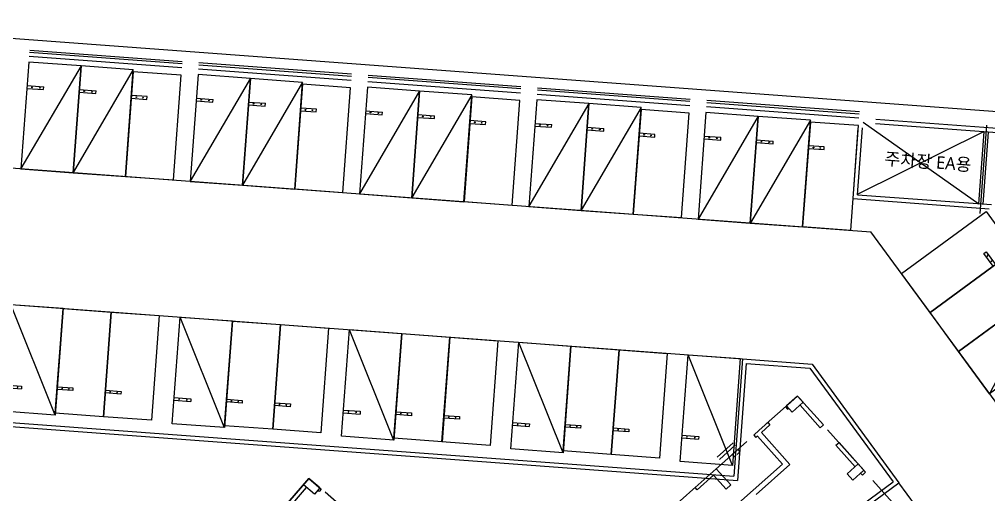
# Model space of a CAD drawing. Header units: millimetres. Extents: x 75184266 to 76346726, y -35077925 to -33679385.
# Drawn here: x 75363030 to 75409275, y -34512446 to -34489801 of the extents above; entities that cross this region are included whole.
import ezdxf
from ezdxf.enums import TextEntityAlignment as Align

# ---------------------------------------------------------------- set-up
doc = ezdxf.new("R2010")
doc.units = ezdxf.units.MM
doc.header["$LTSCALE"] = 50
doc.header["$MEASUREMENT"] = 0
doc.linetypes.add('HIDDEN2', pattern=[0.1875, 0.125, -0.0625])
doc.linetypes.add('XR-지하3층$0$H', pattern=[1.3, 0.8, -0.5])
doc.layers.add('XR-지하3층$0$일반주차', color=8, linetype='CONTINUOUS')
doc.layers.add('XR-지하3층$0$확장형주차', color=8, linetype='CONTINUOUS')
doc.layers.add('건축', color=8, linetype='CONTINUOUS', plot=False)
doc.layers.add('유도관제-주차면B2', color=7, linetype='CONTINUOUS', lineweight=100)
doc.styles.add('XR-지하3층$0$맑은고딕', font='')
doc.styles.get('XR-지하3층$0$맑은고딕').set_extended_font_data('Malgun Gothic')

# ---------------------------------------------------------------- blocks, each defined once
blk = doc.blocks.new('XR-지하3층$0$일반형 주차')
at = {"layer": 'XR-지하3층$0$일반주차'}
for p, q in [((750, 3865), (0, 3865)), ((0, 3735), (750, 3735)), ((750, 3735), (750, 3865))]:
    blk.add_line(p, q, dxfattribs=at)
blk.add_lwpolyline([(2300, 5000), (0, 5000), (0, 0), (2300, 0)], close=True, dxfattribs=at)
for centre in [(238, 3800), (563, 3800)]:
    blk.add_circle(centre, 17.5, dxfattribs=at)
blk = doc.blocks.new('XR-지하3층$0$확장형 주차')
at = {"layer": 'XR-지하3층$0$확장형주차', "color": 7}
for p, q in [((0, 3965), (800, 3965)), ((0, 3835), (800, 3835)), ((800, 3835), (800, 3965))]:
    blk.add_line(p, q, dxfattribs=at)
blk.add_lwpolyline([(2500, 5100), (0, 0)], dxfattribs=at)
blk.add_lwpolyline([(2500, 5091), (0, 5091), (0, -9), (2500, -9)], close=True, dxfattribs=at)
for centre in [(238, 3900), (613, 3900)]:
    blk.add_circle(centre, 17.5, dxfattribs=at)

msp = doc.modelspace()

# ---------------------------------------------------------------- linework, layer by layer
at = {"layer": '건축', "ltscale": 1000}
for p, q in [((75436058, -34496155), (75350391, -34489801)), ((75370801, -34491817), (75363521, -34491277)), ((75378878, -34492416), (75371598, -34491876)), ((75386956, -34493015), (75379676, -34492475)), ((75395034, -34493614), (75387754, -34493074)), ((75403112, -34494213), (75395832, -34493673))]:
    msp.add_line(p, q, dxfattribs=at)
at = {"layer": '건축', "ltscale": 100}
for p, q in [((75370793, -34491916), (75363513, -34491376)), ((75370778, -34492116), (75363498, -34491576)), ((75378856, -34492715), (75371576, -34492175)), ((75378871, -34492515), (75371591, -34491975)), ((75386934, -34493314), (75379654, -34492774)), ((75386949, -34493115), (75379669, -34492575)), ((75395027, -34493714), (75387747, -34493174)), ((75395012, -34493913), (75387732, -34493373)), ((75403104, -34494313), (75395824, -34493773)), ((75403090, -34494512), (75395810, -34493972)), ((75411167, -34495111), (75403887, -34494571)), ((75402806, -34498338), (75403056, -34494961)), ((75403020, -34498154), (75403256, -34494976)), ((75411153, -34495311), (75403873, -34494771)), ((75408812, -34498583), (75409066, -34495156)), ((75409012, -34498598), (75409266, -34495171)), ((75402806, -34498338), (75409308, -34498821)), ((75403020, -34498154), (75409415, -34498628))]:
    msp.add_line(p, q, dxfattribs=at)
at = {"layer": '건축', "ltscale": 0.5}
for p, q in [((75403293, -34494703), (75408812, -34498583)), ((75409024, -34495153), (75403039, -34498130)), ((75408877, -34499058), (75409190, -34494839)), ((75397526, -34505982), (75397112, -34511567)), ((75397711, -34506196), (75397296, -34511781)), ((75397526, -34505982), (75400848, -34506229)), ((75397711, -34506196), (75400741, -34506421)), ((75400848, -34506229), (75404994, -34511884)), ((75400741, -34506421), (75404715, -34511841)), ((75360583, -34508857), (75397112, -34511567)), ((75360642, -34509062), (75397296, -34511781)), ((75397089, -34509984, 0), (75396328, -34510663, 0)), ((75397189, -34510096, 0), (75396428, -34510775, 0)), ((75397779, -34516926), (75404715, -34511841)), ((75397897, -34517087), (75404994, -34511884))]:
    msp.add_line(p, q, dxfattribs=at)
at = {"layer": '건축'}
for p, q in [((75352582, -34496131), (75403662, -34499919)), ((75435616, -34543503), (75403662, -34499919)), ((75353724, -34502733), (75397526, -34505982)), ((75399675, -34508182), (75400160, -34507749)), ((75400160, -34507749), (75400326, -34507935)), ((75399578, -34508268), (75399678, -34508380)), ((75398742, -34509014), (75398842, -34509126)), ((75398332, -34509380), (75398071, -34509613)), ((75401242, -34509262), (75401391, -34509129)), ((75401242, -34509262), (75401391, -34509129)), ((75398071, -34509613), (75398171, -34509725)), ((75401988, -34510098), (75402137, -34509965)), ((75397348, -34512859), (75399437, -34510994)), ((75398186, -34512446), (75399790, -34511014)), ((75402527, -34511453), (75403050, -34510987)), ((75402794, -34511751), (75403316, -34511285)), ((75403149, -34511099), (75403316, -34511285)), ((75376843, -34511671), (75376679, -34511860)), ((75377335, -34512095), (75376843, -34511671)), ((75403253, -34511515), (75403402, -34511382)), ((75377434, -34512180), (75377336, -34512294)), ((75395373, -34512222), (75395273, -34512110)), ((75408069, -34516078), (75404994, -34511884))]:
    msp.add_line(p, q, dxfattribs=at)
at = {"layer": '건축', "linetype": 'HIDDEN2', "ltscale": 30}
for q in [(75397041, -34510532), (75397410, -34510404)]:
    msp.add_line((75397310, -34510292), q, dxfattribs=at)
at = {"layer": '건축', "linetype": 'XR-지하3층$0$H', "ltscale": 50}
for points in [[(75407254, -34515698), (75400160, -34507749), (75393057, -34514088)], [(75384055, -34517885), (75376843, -34511671), (75376843, -34511671), (75369887, -34519743)]]:
    msp.add_lwpolyline(points, dxfattribs=at)
at = {"layer": '건축'}
for points in [[(75400160, -34507749), (75399578, -34508268)], [(75401391, -34509129), (75400160, -34507749)], [(75399678, -34508380), (75399737, -34508327)], [(75401242, -34509262), (75400277, -34508180)], [(75398742, -34509014), (75398332, -34509380)], [(75398432, -34509492), (75398842, -34509126)], [(75399790, -34511014), (75398432, -34509492)], [(75398245, -34509659), (75398171, -34509725)], [(75399437, -34510994), (75398245, -34509659)], [(75403402, -34511382), (75402137, -34509965)], [(75402900, -34511120), (75401988, -34510098)], [(75396973, -34511987), (75396280, -34511211), (75395273, -34512110)], [(75375635, -34513072), (75376843, -34511671)], [(75376843, -34511671), (75377434, -34512180)], [(75396156, -34511523), (75395373, -34512222)], [(75396749, -34512187), (75396156, -34511523)], [(75402794, -34511751), (75402527, -34511453)], [(75403253, -34511515), (75403167, -34511418)], [(75375787, -34513203), (75376733, -34512104)], [(75377336, -34512294), (75377275, -34512241)], [(75396749, -34512187), (75396973, -34511987)]]:
    msp.add_lwpolyline(points, dxfattribs=at)
for points in [[(75400160, -34507749), (75399637, -34508215), (75399904, -34508513), (75400426, -34508047)], [(75403050, -34510987), (75402527, -34511453), (75402794, -34511751), (75403316, -34511285)], [(75376843, -34511671), (75377373, -34512128), (75377112, -34512431), (75376582, -34511974)]]:
    msp.add_lwpolyline(points, close=True, dxfattribs=at)
at = {"layer": '건축', "linetype": 'HIDDEN2', "ltscale": 30}
for points in [[(75397410, -34510404), (75397141, -34510644)], [(75397041, -34510532), (75397141, -34510644)]]:
    msp.add_lwpolyline(points, dxfattribs=at)
at = {"layer": '건축', "ltscale": 0.5}
msp.add_lwpolyline([(75403092, -34511485), (75403316, -34511285)], dxfattribs=at)

# ---------------------------------------------------------------- block references
at = {"layer": '유도관제-주차면B2', "rotation": 355.7567788669111}
for name, p in [('XR-지하3층$0$확장형 주차', (75363103, -34496911)), ('XR-지하3층$0$확장형 주차', (75365596, -34497096)), ('XR-지하3층$0$일반형 주차', (75368089, -34497281)), ('XR-지하3층$0$확장형 주차', (75371180, -34497510)), ('XR-지하3층$0$확장형 주차', (75373674, -34497695)), ('XR-지하3층$0$일반형 주차', (75376167, -34497880)), ('XR-지하3층$0$확장형 주차', (75379258, -34498109)), ('XR-지하3층$0$확장형 주차', (75381751, -34498294)), ('XR-지하3층$0$일반형 주차', (75384244, -34498479)), ('XR-지하3층$0$확장형 주차', (75387336, -34498708)), ('XR-지하3층$0$확장형 주차', (75389829, -34498893)), ('XR-지하3층$0$일반형 주차', (75392322, -34499078)), ('XR-지하3층$0$확장형 주차', (75395413, -34499314)), ('XR-지하3층$0$확장형 주차', (75397906, -34499499)), ('XR-지하3층$0$일반형 주차', (75400400, -34499677))]:
    msp.add_blockref(name, p, dxfattribs=at)
at = {"layer": '유도관제-주차면B2', "xscale": -1}
for name, p, rotation in [('XR-지하3층$0$일반형 주차', (75406484, -34503768), 306.2469343000353), ('XR-지하3층$0$일반형 주차', (75407844, -34505623), 306.2469343000353), ('XR-지하3층$0$확장형 주차', (75409322, -34507639), 306.2469343000353), ('XR-지하3층$0$확장형 주차', (75362622, -34503393), 175.7603163211493), ('XR-지하3층$0$일반형 주차', (75365115, -34503578), 175.7582056168232), ('XR-지하3층$0$일반형 주차', (75367409, -34503748), 175.7582056168232), ('XR-지하3층$0$확장형 주차', (75370700, -34503992), 175.7603163211493), ('XR-지하3층$0$일반형 주차', (75373193, -34504177), 175.7582056168232), ('XR-지하3층$0$일반형 주차', (75375487, -34504347), 175.7582056168232), ('XR-지하3층$0$확장형 주차', (75378778, -34504592), 175.7603163211493), ('XR-지하3층$0$일반형 주차', (75381271, -34504776), 175.7582056168232), ('XR-지하3층$0$일반형 주차', (75383564, -34504947), 175.7582056168232), ('XR-지하3층$0$확장형 주차', (75386855, -34505191), 175.7603163211493), ('XR-지하3층$0$일반형 주차', (75389348, -34505376), 175.7582056168232), ('XR-지하3층$0$일반형 주차', (75391642, -34505546), 175.7582056168232), ('XR-지하3층$0$확장형 주차', (75394933, -34505790), 175.7603163211493)]:
    msp.add_blockref(name, p, dxfattribs=dict(at, rotation=rotation))

# ---------------------------------------------------------------- texts
at = {"layer": '건축', "style": 'XR-지하3층$0$맑은고딕'}
msp.add_text('주차장 EA용', height=600, rotation=355.7582, dxfattribs=at).set_placement((75406386, -34496581), align=Align.MIDDLE_CENTER)

doc.saveas('drawing.dxf')
